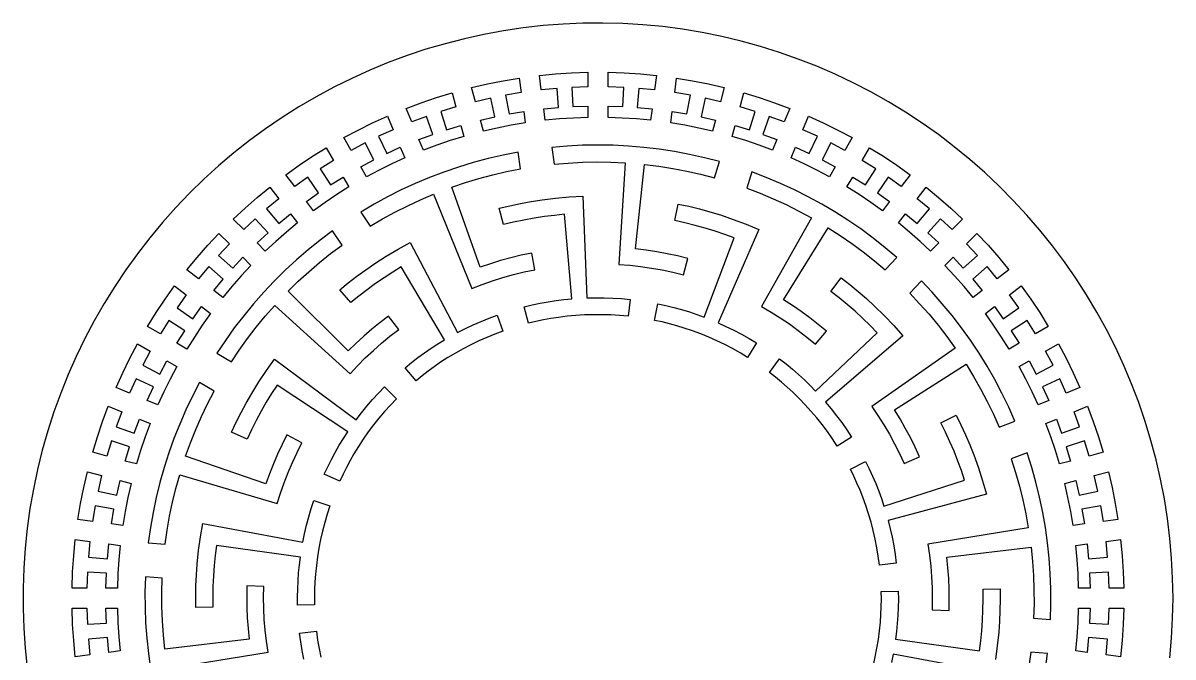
# Model space of a CAD drawing. Header units: millimetres. Extents: x 8 to 1043, y 217 to 488.
# Drawn here: x 390.2 to 661.4, y 338.3 to 487.8 of the extents above; entities that cross this region are included whole.
import ezdxf

# ---------------------------------------------------------------- set-up
doc = ezdxf.new("R2010")
doc.units = ezdxf.units.MM
doc.layers.get('0').update_dxf_attribs({"color": 1, "true_color": 0xff0000})

msp = doc.modelspace()

# ---------------------------------------------------------------- linework, layer by layer
for p, q in [((503.55, 485.97), (498.92, 485.12)), ((508.2, 486.66), (503.55, 485.97)), ((512.88, 487.19), (508.2, 486.66)), ((517.58, 487.56), (512.88, 487.19)), ((522.28, 487.76), (517.58, 487.56)), ((526.99, 487.8), (522.28, 487.76)), ((531.69, 487.68), (526.99, 487.8)), ((536.39, 487.4), (531.69, 487.68)), ((541.08, 486.95), (536.39, 487.4)), ((545.75, 486.34), (541.08, 486.95)), ((550.39, 485.56), (545.75, 486.34)), ((555.01, 484.63), (550.39, 485.56)), ((489.76, 482.93), (485.24, 481.6)), ((494.32, 484.1), (489.76, 482.93)), ((498.92, 485.12), (494.32, 484.1)), ((559.59, 483.54), (555.01, 484.63)), ((564.13, 482.28), (559.59, 483.54)), ((480.78, 480.11), (476.36, 478.47)), ((485.24, 481.6), (480.78, 480.11)), ((568.62, 480.88), (564.13, 482.28)), ((573.06, 479.31), (568.62, 480.88)), ((476.36, 478.47), (472.01, 476.68)), ((577.44, 477.6), (573.06, 479.31)), ((581.77, 475.73), (577.44, 477.6)), ((467.72, 474.74), (463.5, 472.65)), ((472.01, 476.68), (467.72, 474.74)), ((503.49, 474.2), (507.26, 474.83)), ((507.26, 474.83), (507.71, 471.39)), ((511.99, 475.45), (515.79, 475.82)), ((512.44, 472.01), (511.99, 475.45)), ((515.79, 475.82), (519.61, 476.07)), ((519.61, 476.07), (523.43, 476.2)), ((523.43, 476.2), (523.43, 472.73)), ((528.2, 472.73), (528.2, 476.2)), ((528.2, 476.2), (532.02, 476.07)), ((532.02, 476.07), (535.83, 475.82)), ((535.83, 475.82), (539.63, 475.45)), ((539.63, 475.45), (539.18, 472.01)), ((543.91, 471.39), (544.37, 474.83)), ((544.37, 474.83), (548.14, 474.2)), ((586.02, 473.71), (581.77, 475.73)), ((463.5, 472.65), (459.36, 470.41)), ((496.01, 472.59), (499.74, 473.46)), ((496.91, 469.24), (496.01, 472.59)), ((499.74, 473.46), (503.49, 474.2)), ((516.17, 472.37), (512.44, 472.01)), ((516.53, 467.89), (516.17, 472.37)), ((523.43, 472.73), (519.68, 472.6)), ((519.68, 472.6), (519.91, 468.11)), ((531.94, 472.6), (528.2, 472.73)), ((531.71, 468.11), (531.94, 472.6)), ((535.45, 472.37), (535.09, 467.89)), ((539.18, 472.01), (535.45, 472.37)), ((548.14, 474.2), (551.88, 473.46)), ((551.88, 473.46), (555.61, 472.59)), ((555.61, 472.59), (554.71, 469.24)), ((590.2, 471.55), (586.02, 473.71)), ((459.36, 470.41), (455.29, 468.04)), ((484.13, 469.01), (487.75, 470.24)), ((487.75, 470.24), (491.41, 471.36)), ((491.41, 471.36), (492.3, 468)), ((500.56, 470.08), (496.91, 469.24)), ((501.5, 465.68), (500.56, 470.08)), ((507.71, 471.39), (504.02, 470.77)), ((504.02, 470.77), (504.83, 466.35)), ((547.6, 470.77), (543.91, 471.39)), ((546.79, 466.35), (547.6, 470.77)), ((551.06, 470.08), (550.12, 465.68)), ((554.71, 469.24), (551.06, 470.08)), ((559.32, 468), (560.22, 471.36)), ((560.22, 471.36), (563.87, 470.24)), ((563.87, 470.24), (567.49, 469.01)), ((594.31, 469.24), (590.2, 471.55)), ((455.29, 468.04), (451.32, 465.52)), ((480.55, 467.68), (484.13, 469.01)), ((481.88, 464.47), (480.55, 467.68)), ((492.3, 468), (488.72, 466.91)), ((488.72, 466.91), (490.11, 462.63)), ((504.83, 466.35), (508.3, 466.93)), ((508.3, 466.93), (508.65, 464.24)), ((513.03, 467.55), (516.53, 467.89)), ((513.38, 464.87), (513.03, 467.55)), ((519.91, 468.11), (523.43, 468.23)), ((523.43, 468.23), (523.43, 465.52)), ((528.2, 465.52), (528.2, 468.23)), ((528.2, 468.23), (531.71, 468.11)), ((535.09, 467.89), (538.59, 467.55)), ((538.59, 467.55), (538.24, 464.87)), ((542.97, 464.24), (543.33, 466.93)), ((543.33, 466.93), (546.79, 466.35)), ((562.9, 466.91), (559.32, 468)), ((561.52, 462.63), (562.9, 466.91)), ((567.49, 469.01), (571.07, 467.68)), ((571.07, 467.68), (569.74, 464.47)), ((598.33, 466.8), (594.31, 469.24)), ((602.26, 464.21), (598.33, 466.8)), ((451.32, 465.52), (447.43, 462.87)), ((469.24, 462.57), (472.66, 464.26)), ((472.66, 464.26), (476.14, 465.85)), ((476.14, 465.85), (477.47, 462.64)), ((485.39, 465.78), (481.88, 464.47)), ((486.9, 461.54), (485.39, 465.78)), ((498.08, 464.9), (501.5, 465.68)), ((498.78, 462.28), (498.08, 464.9)), ((508.65, 464.24), (505.34, 463.69)), ((516.72, 465.18), (513.38, 464.87)), ((520.07, 465.4), (516.72, 465.18)), ((523.43, 465.52), (520.07, 465.4)), ((531.55, 465.4), (528.2, 465.52)), ((534.9, 465.18), (531.55, 465.4)), ((538.24, 464.87), (534.9, 465.18)), ((546.28, 463.69), (542.97, 464.24)), ((550.12, 465.68), (553.54, 464.9)), ((553.54, 464.9), (552.84, 462.28)), ((566.23, 465.78), (564.73, 461.54)), ((569.74, 464.47), (566.23, 465.78)), ((574.15, 462.64), (575.48, 465.85)), ((575.48, 465.85), (578.96, 464.26)), ((578.96, 464.26), (582.38, 462.57)), ((606.1, 461.49), (602.26, 464.21)), ((447.43, 462.87), (443.63, 460.08)), ((465.86, 460.78), (469.24, 462.57)), ((477.47, 462.64), (474.07, 461.09)), ((483.6, 460.31), (486.9, 461.54)), ((490.11, 462.63), (493.47, 463.66)), ((493.47, 463.66), (494.17, 461.04)), ((502.05, 463.03), (498.78, 462.28)), ((505.34, 463.69), (502.05, 463.03)), ((549.57, 463.03), (546.28, 463.69)), ((552.84, 462.28), (549.57, 463.03)), ((557.45, 461.04), (558.15, 463.66)), ((558.15, 463.66), (561.52, 462.63)), ((564.73, 461.54), (568.02, 460.31)), ((577.56, 461.09), (574.15, 462.64)), ((582.38, 462.57), (585.76, 460.78)), ((609.85, 458.64), (606.1, 461.49)), ((443.63, 460.08), (439.94, 457.16)), ((467.6, 457.77), (465.86, 460.78)), ((470.91, 459.53), (467.6, 457.77)), ((472.95, 455.53), (470.91, 459.53)), ((474.07, 461.09), (475.99, 457.03)), ((475.99, 457.03), (479.19, 458.49)), ((479.19, 458.49), (480.23, 455.98)), ((484.64, 457.81), (483.6, 460.31)), ((487.78, 458.98), (484.64, 457.81)), ((490.96, 460.06), (487.78, 458.98)), ((494.17, 461.04), (490.96, 460.06)), ((518.54, 458.78), (514.92, 458.47)), ((514.92, 458.47), (515.47, 454.51)), ((522.16, 458.97), (518.54, 458.78)), ((525.8, 459.03), (522.16, 458.97)), ((529.43, 458.97), (525.8, 459.03)), ((533.05, 458.79), (529.43, 458.97)), ((536.67, 458.48), (533.05, 458.79)), ((540.28, 458.05), (536.67, 458.48)), ((560.66, 460.06), (557.45, 461.04)), ((563.84, 458.98), (560.66, 460.06)), ((566.98, 457.81), (563.84, 458.98)), ((568.02, 460.31), (566.98, 457.81)), ((571.39, 455.98), (572.43, 458.49)), ((572.43, 458.49), (575.63, 457.03)), ((575.63, 457.03), (577.56, 461.09)), ((580.72, 459.53), (578.67, 455.53)), ((584.02, 457.77), (580.72, 459.53)), ((585.76, 460.78), (584.02, 457.77)), ((613.49, 455.65), (609.85, 458.64)), ((439.94, 457.16), (436.34, 454.12)), ((455.31, 454.25), (458.49, 456.37)), ((458.49, 456.37), (461.73, 458.39)), ((461.73, 458.39), (463.47, 455.39)), ((480.23, 455.98), (477.18, 454.59)), ((499.89, 455.84), (496.38, 454.9)), ((503.43, 456.66), (499.89, 455.84)), ((506.99, 457.36), (503.43, 456.66)), ((507.55, 453.4), (506.99, 457.36)), ((543.87, 457.49), (540.28, 458.05)), ((547.44, 456.82), (543.87, 457.49)), ((550.98, 456.02), (547.44, 456.82)), ((554.5, 455.11), (550.98, 456.02)), ((574.44, 454.59), (571.39, 455.98)), ((588.15, 455.39), (589.89, 458.39)), ((589.89, 458.39), (593.13, 456.37)), ((593.13, 456.37), (596.31, 454.25)), ((436.34, 454.12), (432.86, 450.95)), ((452.2, 452.03), (455.31, 454.25)), ((463.47, 455.39), (460.29, 453.4)), ((460.29, 453.4), (462.74, 449.63)), ((469.85, 453.88), (472.95, 455.53)), ((471.2, 451.53), (469.85, 453.88)), ((474.17, 453.1), (471.2, 451.53)), ((477.18, 454.59), (474.17, 453.1)), ((492.91, 453.84), (489.47, 452.66)), ((496.38, 454.9), (492.91, 453.84)), ((504.26, 452.75), (507.55, 453.4)), ((515.47, 454.51), (518.82, 454.79)), ((518.82, 454.79), (522.17, 454.97)), ((522.17, 454.97), (525.53, 455.03)), ((525.53, 455.03), (528.88, 454.99)), ((528.88, 454.99), (532.23, 454.83)), ((532.23, 454.83), (530.73, 430.88)), ((534.67, 434.56), (536.81, 454.44)), ((536.81, 454.44), (540.14, 454.03)), ((540.14, 454.03), (543.46, 453.51)), ((543.46, 453.51), (546.76, 452.88)), ((553.28, 451.3), (554.5, 455.11)), ((577.45, 453.1), (574.44, 454.59)), ((580.42, 451.53), (577.45, 453.1)), ((578.67, 455.53), (581.77, 453.88)), ((581.77, 453.88), (580.42, 451.53)), ((591.33, 453.4), (588.15, 455.39)), ((588.89, 449.63), (591.33, 453.4)), ((596.31, 454.25), (599.42, 452.03)), ((617.03, 452.55), (613.49, 455.65)), ((432.86, 450.95), (429.49, 447.67)), ((454.31, 449.27), (452.2, 452.03)), ((457.36, 451.44), (454.31, 449.27)), ((459.92, 447.74), (457.36, 451.44)), ((462.74, 449.63), (465.72, 451.49)), ((465.72, 451.49), (467.07, 449.15)), ((486.08, 451.37), (482.73, 449.96)), ((489.47, 452.66), (486.08, 451.37)), ((494.53, 450.16), (497.75, 451.13)), ((497.75, 451.13), (500.99, 451.99)), ((500.99, 451.99), (504.26, 452.75)), ((546.76, 452.88), (550.03, 452.14)), ((550.03, 452.14), (553.28, 451.3)), ((562.12, 452.67), (560.9, 448.86)), ((565.51, 451.38), (562.12, 452.67)), ((568.86, 449.98), (565.51, 451.38)), ((584.55, 449.15), (585.91, 451.49)), ((585.91, 451.49), (588.89, 449.63)), ((594.26, 451.44), (591.71, 447.74)), ((597.31, 449.27), (594.26, 451.44)), ((599.42, 452.03), (597.31, 449.27)), ((620.46, 449.32), (617.03, 452.55)), ((429.49, 447.67), (426.23, 444.26)), ((445.46, 446.69), (448.41, 449.12)), ((448.41, 449.12), (450.53, 446.36)), ((457.05, 445.7), (459.92, 447.74)), ((467.07, 449.15), (464.23, 447.36)), ((479.43, 448.44), (476.19, 446.81)), ((482.73, 449.96), (479.43, 448.44)), ((491.35, 449.09), (494.53, 450.16)), ((498.05, 430.24), (491.35, 449.09)), ((560.9, 448.86), (564.04, 447.66)), ((564.04, 447.66), (567.13, 446.37)), ((572.16, 448.46), (568.86, 449.98)), ((575.41, 446.82), (572.16, 448.46)), ((587.4, 447.36), (584.55, 449.15)), ((591.71, 447.74), (594.57, 445.7)), ((601.09, 446.36), (603.21, 449.12)), ((603.21, 449.12), (606.16, 446.69)), ((623.78, 445.98), (620.46, 449.32)), ((442.59, 444.17), (445.46, 446.69)), ((450.53, 446.36), (447.64, 443.98)), ((458.7, 443.55), (457.05, 445.7)), ((461.43, 445.5), (458.7, 443.55)), ((464.23, 447.36), (461.43, 445.5)), ((473, 445.07), (469.87, 443.22)), ((476.19, 446.81), (473, 445.07)), ((480.93, 444.72), (483.97, 446.14)), ((483.97, 446.14), (487.06, 447.45)), ((487.06, 447.45), (496.1, 425.22)), ((505.03, 444.73), (507.55, 445.26)), ((507.55, 445.26), (510.08, 445.72)), ((510.08, 445.72), (512.62, 446.11)), ((512.62, 446.11), (515.82, 446.5)), ((515.82, 446.5), (519.04, 446.79)), ((519.04, 446.79), (522.27, 446.96)), ((522.27, 446.96), (523.16, 422.98)), ((543.94, 441.2), (544.74, 445.12)), ((544.74, 445.12), (547.25, 444.58)), ((567.13, 446.37), (570.18, 444.97)), ((570.18, 444.97), (573.18, 443.47)), ((578.59, 445.08), (575.41, 446.82)), ((581.72, 443.24), (578.59, 445.08)), ((590.19, 445.5), (587.4, 447.36)), ((592.92, 443.55), (590.19, 445.5)), ((594.57, 445.7), (592.92, 443.55)), ((603.98, 443.98), (601.09, 446.36)), ((606.16, 446.69), (609.03, 444.17)), ((626.97, 442.52), (623.78, 445.98)), ((426.23, 444.26), (423.1, 440.75)), ((439.8, 441.56), (442.59, 444.17)), ((447.64, 443.98), (450.55, 440.56)), ((450.55, 440.56), (453.27, 442.8)), ((453.27, 442.8), (454.92, 440.65)), ((469.87, 443.22), (472.1, 439.89)), ((474.99, 441.6), (477.93, 443.21)), ((477.93, 443.21), (480.93, 444.72)), ((502.53, 444.13), (505.03, 444.73)), ((503.52, 440.25), (502.53, 444.13)), ((513.17, 442.15), (510.74, 441.77)), ((515.54, 442.45), (513.17, 442.15)), ((517.92, 442.69), (515.54, 442.45)), ((519.66, 422.76), (517.92, 442.69)), ((547.25, 444.58), (549.74, 443.96)), ((549.74, 443.96), (552.22, 443.28)), ((552.22, 443.28), (554.68, 442.53)), ((554.68, 442.53), (557.74, 441.5)), ((573.18, 443.47), (576.14, 441.88)), ((584.78, 441.28), (581.72, 443.24)), ((596.71, 440.65), (598.36, 442.8)), ((598.36, 442.8), (601.07, 440.56)), ((601.07, 440.56), (603.98, 443.98)), ((609.03, 444.17), (611.83, 441.56)), ((630.05, 438.96), (626.97, 442.52)), ((423.1, 440.75), (420.08, 437.13)), ((442.25, 439.11), (439.8, 441.56)), ((444.99, 441.66), (442.25, 439.11)), ((448.01, 438.32), (444.99, 441.66)), ((454.92, 440.65), (452.33, 438.51)), ((472.1, 439.89), (474.99, 441.6)), ((505.91, 440.82), (503.52, 440.25)), ((508.32, 441.33), (505.91, 440.82)), ((510.74, 441.77), (508.32, 441.33)), ((546.34, 440.68), (543.94, 441.2)), ((548.73, 440.09), (546.34, 440.68)), ((551.11, 439.44), (548.73, 440.09)), ((553.46, 438.72), (551.11, 439.44)), ((557.74, 441.5), (560.76, 440.36)), ((560.76, 440.36), (563.75, 439.11)), ((576.14, 441.88), (564.39, 420.95)), ((569.54, 422.55), (580.1, 439.54)), ((580.1, 439.54), (582.92, 437.72)), ((587.78, 439.23), (584.78, 441.28)), ((599.29, 438.51), (596.71, 440.65)), ((606.63, 441.66), (603.62, 438.32)), ((609.37, 439.11), (606.63, 441.66)), ((611.83, 441.56), (609.37, 439.11)), ((420.08, 437.13), (417.2, 433.41)), ((433.82, 435.39), (436.42, 438.19)), ((436.42, 438.19), (438.88, 435.73)), ((445.43, 435.93), (448.01, 438.32)), ((452.33, 438.51), (449.8, 436.3)), ((463.22, 438.78), (460.31, 436.6)), ((465.44, 435.45), (463.22, 438.78)), ((550.89, 418.44), (557.97, 437.15)), ((555.73, 437.96), (553.46, 438.72)), ((563.75, 439.11), (554.15, 417.12)), ((557.97, 437.15), (555.73, 437.96)), ((582.92, 437.72), (585.68, 435.81)), ((590.7, 437.07), (587.78, 439.23)), ((593.55, 434.82), (590.7, 437.07)), ((601.82, 436.3), (599.29, 438.51)), ((603.62, 438.32), (606.19, 435.93)), ((612.74, 435.73), (615.2, 438.19)), ((615.2, 438.19), (617.81, 435.39)), ((633, 435.29), (630.05, 438.96)), ((431.3, 432.52), (433.82, 435.39)), ((438.88, 435.73), (436.33, 432.99)), ((447.35, 434.01), (445.43, 435.93)), ((449.8, 436.3), (447.35, 434.01)), ((457.48, 434.33), (454.73, 431.96)), ((460.31, 436.6), (457.48, 434.33)), ((462.76, 433.44), (465.44, 435.45)), ((475.88, 432.83), (478.66, 434.48)), ((478.66, 434.48), (481.49, 436.04)), ((481.49, 436.04), (492.7, 414.82)), ((537.17, 434.25), (534.67, 434.56)), ((539.66, 433.87), (537.17, 434.25)), ((585.68, 435.81), (588.37, 433.82)), ((596.32, 432.47), (593.55, 434.82)), ((604.27, 434.01), (601.82, 436.3)), ((606.19, 435.93), (604.27, 434.01)), ((615.3, 432.99), (612.74, 435.73)), ((617.81, 435.39), (620.33, 432.52)), ((635.82, 431.52), (633, 435.29)), ((417.2, 433.41), (414.44, 429.6)), ((428.86, 429.57), (431.3, 432.52)), ((436.33, 432.99), (439.66, 429.98)), ((439.66, 429.98), (442.06, 432.55)), ((442.06, 432.55), (443.97, 430.64)), ((454.73, 431.96), (452.06, 429.5)), ((457.59, 429.15), (460.14, 431.34)), ((460.14, 431.34), (462.76, 433.44)), ((473.17, 431.08), (475.88, 432.83)), ((502.85, 431.78), (500.44, 431.05)), ((505.27, 432.45), (502.85, 431.78)), ((507.72, 433.03), (505.27, 432.45)), ((510.19, 433.54), (507.72, 433.03)), ((510.94, 429.62), (510.19, 433.54)), ((542.14, 433.41), (539.66, 433.87)), ((544.6, 432.87), (542.14, 433.41)), ((547.04, 432.27), (544.6, 432.87)), ((546.01, 428.4), (547.04, 432.27)), ((588.37, 433.82), (591, 431.73)), ((591, 431.73), (593.57, 429.56)), ((593.57, 429.56), (596.32, 432.47)), ((607.65, 430.64), (609.56, 432.55)), ((609.56, 432.55), (611.96, 429.98)), ((611.96, 429.98), (615.3, 432.99)), ((620.33, 432.52), (622.76, 429.57)), ((638.5, 427.65), (635.82, 431.52)), ((414.44, 429.6), (411.82, 425.68)), ((431.62, 427.46), (428.86, 429.57)), ((434, 430.35), (431.62, 427.46)), ((437.43, 427.43), (434, 430.35)), ((443.97, 430.64), (441.69, 428.18)), ((452.06, 429.5), (449.47, 426.95)), ((455.12, 426.89), (457.59, 429.15)), ((468.97, 428.11), (471.05, 429.63)), ((471.05, 429.63), (473.17, 431.08)), ((477.39, 429.05), (475.39, 427.75)), ((479.43, 430.3), (477.39, 429.05)), ((489.64, 413.1), (479.43, 430.3)), ((500.44, 431.05), (498.05, 430.24)), ((505.9, 428.48), (508.41, 429.09)), ((508.41, 429.09), (510.94, 429.62)), ((530.73, 430.88), (533.31, 430.67)), ((533.31, 430.67), (535.88, 430.39)), ((535.88, 430.39), (538.44, 430.01)), ((538.44, 430.01), (540.98, 429.56)), ((540.98, 429.56), (543.51, 429.02)), ((543.51, 429.02), (546.01, 428.4)), ((609.93, 428.18), (607.65, 430.64)), ((617.62, 430.35), (614.2, 427.43)), ((620, 427.46), (617.62, 430.35)), ((622.76, 429.57), (620, 427.46)), ((435.19, 424.72), (437.43, 427.43)), ((441.69, 428.18), (439.47, 425.66)), ((449.47, 426.95), (446.98, 424.31)), ((452.72, 424.54), (455.12, 426.89)), ((464.94, 424.92), (466.93, 426.55)), ((466.93, 426.55), (468.97, 428.11)), ((473.36, 426.36), (471.37, 424.91)), ((475.39, 427.75), (473.36, 426.36)), ((496.1, 425.22), (498.51, 426.15)), ((498.51, 426.15), (500.95, 427.01)), ((500.95, 427.01), (503.41, 427.78)), ((503.41, 427.78), (505.9, 428.48)), ((580.77, 424.52), (583.19, 427.71)), ((583.19, 427.71), (585.22, 426.13)), ((585.22, 426.13), (587.2, 424.49)), ((602.13, 426.97), (599.38, 424.06)), ((604.62, 424.33), (602.13, 426.97)), ((612.15, 425.66), (609.93, 428.18)), ((614.2, 427.43), (616.43, 424.72)), ((641.06, 423.69), (638.5, 427.65)), ((411.82, 425.68), (409.34, 421.68)), ((423.74, 422.67), (425.96, 425.79)), ((425.96, 425.79), (428.72, 423.67)), ((428.72, 423.67), (426.54, 420.62)), ((437.34, 423.07), (435.19, 424.72)), ((439.47, 425.66), (437.34, 423.07)), ((446.98, 424.31), (444.57, 421.59)), ((466.93, 410.47), (452.72, 424.54)), ((467.51, 421.86), (464.94, 424.92)), ((469.42, 423.41), (467.51, 421.86)), ((471.37, 424.91), (469.42, 423.41)), ((582.71, 423.01), (580.77, 424.52)), ((587.2, 424.49), (589.13, 422.8)), ((599.38, 424.06), (601.68, 421.62)), ((607.03, 421.61), (604.62, 424.33)), ((614.28, 423.07), (612.15, 425.66)), ((616.43, 424.72), (614.28, 423.07)), ((622.91, 423.67), (625.66, 425.79)), ((625.08, 420.62), (622.91, 423.67)), ((625.66, 425.79), (627.88, 422.67)), ((643.47, 419.65), (641.06, 423.69)), ((409.34, 421.68), (407, 417.6)), ((421.62, 419.5), (423.74, 422.67)), ((426.54, 420.62), (430.24, 418.07)), ((430.24, 418.07), (432.28, 420.93)), ((432.28, 420.93), (434.43, 419.28)), ((444.57, 421.59), (442.26, 418.79)), ((447.34, 418.68), (449.56, 421.2)), ((449.56, 421.2), (467.35, 405.09)), ((508.42, 420.86), (510.29, 421.31)), ((509.4, 416.99), (508.42, 420.86)), ((510.29, 421.31), (512.17, 421.71)), ((512.17, 421.71), (514.06, 422.05)), ((514.06, 422.05), (515.95, 422.34)), ((515.95, 422.34), (517.8, 422.58)), ((517.8, 422.58), (519.66, 422.76)), ((523.16, 422.98), (525.21, 423.03)), ((525.21, 423.03), (527.26, 423.02)), ((527.26, 423.02), (529.31, 422.94)), ((529.31, 422.94), (531.35, 422.81)), ((531.35, 422.81), (533.39, 422.62)), ((533.39, 422.62), (532.96, 418.65)), ((539.15, 417.69), (539.95, 421.61)), ((539.95, 421.61), (541.82, 421.2)), ((541.82, 421.2), (543.69, 420.74)), ((543.69, 420.74), (545.54, 420.23)), ((564.39, 420.95), (566.63, 419.65)), ((571.66, 421.19), (569.54, 422.55)), ((573.73, 419.77), (571.66, 421.19)), ((584.61, 421.44), (582.71, 423.01)), ((586.46, 419.82), (584.61, 421.44)), ((589.13, 422.8), (591.02, 421.06)), ((591.02, 421.06), (593.33, 418.8)), ((601.68, 421.62), (603.91, 419.11)), ((609.34, 418.81), (607.03, 421.61)), ((617.19, 419.28), (619.34, 420.93)), ((619.34, 420.93), (621.38, 418.07)), ((621.38, 418.07), (625.08, 420.62)), ((627.88, 422.67), (630.01, 419.5)), ((419.59, 416.26), (421.62, 419.5)), ((434.43, 419.28), (432.49, 416.55)), ((442.26, 418.79), (440.04, 415.91)), ((445.22, 416.08), (447.34, 418.68)), ((476.43, 418.71), (474.43, 417.18)), ((478.81, 415.49), (476.43, 418.71)), ((498.26, 417.45), (500.15, 418.22)), ((500.15, 418.22), (502.07, 418.94)), ((502.07, 418.94), (503.41, 415.17)), ((512.94, 417.78), (511.17, 417.41)), ((514.72, 418.1), (512.94, 417.78)), ((516.51, 418.38), (514.72, 418.1)), ((518.56, 418.64), (516.51, 418.38)), ((520.61, 418.83), (518.56, 418.64)), ((522.67, 418.96), (520.61, 418.83)), ((524.73, 419.02), (522.67, 418.96)), ((526.79, 419.02), (524.73, 419.02)), ((528.85, 418.96), (526.79, 419.02)), ((530.91, 418.84), (528.85, 418.96)), ((532.96, 418.65), (530.91, 418.84)), ((545.54, 420.23), (547.37, 419.67)), ((547.37, 419.67), (549.14, 419.08)), ((549.14, 419.08), (550.89, 418.44)), ((566.63, 419.65), (568.82, 418.27)), ((568.82, 418.27), (570.96, 416.83)), ((575.76, 418.28), (573.73, 419.77)), ((577.75, 416.73), (575.76, 418.28)), ((588.27, 418.15), (586.46, 419.82)), ((589.99, 416.49), (588.27, 418.15)), ((593.33, 418.8), (595.56, 416.46)), ((603.91, 419.11), (606.05, 416.53)), ((611.56, 415.93), (609.34, 418.81)), ((619.14, 416.55), (617.19, 419.28)), ((630.01, 419.5), (632.03, 416.26)), ((645.74, 415.53), (643.47, 419.65)), ((407, 417.6), (404.8, 413.44)), ((422.6, 414.52), (419.59, 416.26)), ((424.59, 417.69), (422.6, 414.52)), ((428.36, 415.25), (424.59, 417.69)), ((426.49, 412.27), (428.36, 415.25)), ((432.49, 416.55), (430.62, 413.76)), ((440.04, 415.91), (437.93, 412.96)), ((443.17, 413.42), (445.22, 416.08)), ((472.48, 415.59), (470.58, 413.94)), ((474.43, 417.18), (472.48, 415.59)), ((476.76, 413.92), (478.81, 415.49)), ((492.7, 414.82), (494.53, 415.75)), ((494.53, 415.75), (496.38, 416.63)), ((496.38, 416.63), (498.26, 417.45)), ((503.41, 415.17), (501.48, 414.45)), ((511.17, 417.41), (509.4, 416.99)), ((540.92, 417.3), (539.15, 417.69)), ((542.68, 416.87), (540.92, 417.3)), ((544.42, 416.39), (542.68, 416.87)), ((546.16, 415.86), (544.42, 416.39)), ((548.11, 415.2), (546.16, 415.86)), ((550.04, 414.48), (548.11, 415.2)), ((554.15, 417.12), (556.01, 416.27)), ((556.01, 416.27), (557.85, 415.37)), ((557.85, 415.37), (559.67, 414.42)), ((570.96, 416.83), (573.05, 415.31)), ((573.05, 415.31), (575.1, 413.73)), ((577.09, 412.08), (579.69, 415.12)), ((579.69, 415.12), (577.75, 416.73)), ((591.66, 414.78), (589.99, 416.49)), ((595.56, 416.46), (597.71, 414.05)), ((606.05, 416.53), (608.11, 413.88)), ((613.68, 412.98), (611.56, 415.93)), ((621, 413.76), (619.14, 416.55)), ((627.04, 417.69), (623.26, 415.25)), ((623.26, 415.25), (625.13, 412.27)), ((629.02, 414.52), (627.04, 417.69)), ((632.03, 416.26), (629.02, 414.52)), ((647.87, 411.33), (645.74, 415.53)), ((404.8, 413.44), (402.75, 409.2)), ((430.62, 413.76), (428.84, 410.92)), ((437.93, 412.96), (435.91, 409.93)), ((441.22, 410.69), (443.17, 413.42)), ((470.58, 413.94), (468.73, 412.23)), ((474.77, 412.28), (476.76, 413.92)), ((488.05, 412.13), (489.64, 413.1)), ((497.69, 412.83), (495.83, 411.93)), ((499.57, 413.67), (497.69, 412.83)), ((501.48, 414.45), (499.57, 413.67)), ((551.95, 413.71), (550.04, 414.48)), ((553.84, 412.87), (551.95, 413.71)), ((555.7, 411.98), (553.84, 412.87)), ((559.67, 414.42), (561.45, 413.41)), ((563.21, 412.36), (561.1, 408.96)), ((561.45, 413.41), (563.21, 412.36)), ((575.1, 413.73), (577.09, 412.08)), ((577.16, 401), (591.66, 414.78)), ((597.71, 414.05), (579.52, 398.39)), ((608.11, 413.88), (610.07, 411.16)), ((615.69, 409.96), (613.68, 412.98)), ((622.78, 410.92), (621, 413.76)), ((415.41, 408.75), (417.21, 412.12)), ((417.21, 412.12), (420.21, 410.39)), ((420.21, 410.39), (418.46, 407.08)), ((428.84, 410.92), (426.49, 412.27)), ((435.91, 409.93), (439.36, 407.9)), ((439.36, 407.9), (441.22, 410.69)), ((468.73, 412.23), (466.93, 410.47)), ((470.94, 408.81), (472.83, 410.58)), ((472.83, 410.58), (474.77, 412.28)), ((483.35, 408.9), (484.9, 410.03)), ((484.9, 410.03), (486.49, 411.12)), ((486.49, 411.12), (488.05, 412.13)), ((492.2, 409.97), (490.44, 408.91)), ((494, 410.98), (492.2, 409.97)), ((495.83, 411.93), (494, 410.98)), ((557.53, 411.03), (555.7, 411.98)), ((559.33, 410.02), (557.53, 411.03)), ((561.1, 408.96), (559.33, 410.02)), ((610.07, 411.16), (590.41, 397.4)), ((617.61, 406.87), (615.69, 409.96)), ((625.13, 412.27), (622.78, 410.92)), ((631.41, 410.39), (634.42, 412.12)), ((633.16, 407.08), (631.41, 410.39)), ((634.42, 412.12), (636.21, 408.75)), ((649.85, 407.06), (647.87, 411.33)), ((402.75, 409.2), (400.84, 404.89)), ((413.72, 405.32), (415.41, 408.75)), ((418.46, 407.08), (422.46, 405.03)), ((422.46, 405.03), (424.11, 408.14)), ((424.11, 408.14), (426.45, 406.78)), ((447.62, 405.87), (449.49, 408.51)), ((449.49, 408.51), (468.8, 394.25)), ((467.35, 405.09), (469.11, 406.98)), ((469.11, 406.98), (470.94, 408.81)), ((480.34, 406.52), (481.83, 407.73)), ((481.83, 407.73), (483.35, 408.9)), ((488.71, 407.79), (487.21, 406.76)), ((490.44, 408.91), (488.71, 407.79)), ((566.25, 405.41), (568.67, 408.6)), ((568.67, 408.6), (570.19, 407.41)), ((570.19, 407.41), (571.67, 406.19)), ((595.75, 396.61), (612.63, 407.33)), ((612.63, 407.33), (614.38, 404.47)), ((619.41, 403.72), (617.61, 406.87)), ((625.17, 406.78), (627.51, 408.14)), ((627.51, 408.14), (629.16, 405.03)), ((629.16, 405.03), (633.16, 407.08)), ((636.21, 408.75), (637.9, 405.32)), ((651.68, 402.72), (649.85, 407.06)), ((400.84, 404.89), (399.09, 400.52)), ((412.14, 401.84), (413.72, 405.32)), ((426.45, 406.78), (424.88, 403.82)), ((445.83, 403.18), (447.62, 405.87)), ((482.91, 403.45), (480.34, 406.52)), ((484.31, 404.59), (482.91, 403.45)), ((485.75, 405.7), (484.31, 404.59)), ((487.21, 406.76), (485.75, 405.7)), ((567.68, 404.3), (566.25, 405.41)), ((569.08, 403.14), (567.68, 404.3)), ((571.67, 406.19), (573.11, 404.93)), ((573.11, 404.93), (574.52, 403.63)), ((614.38, 404.47), (616.04, 401.55)), ((626.74, 403.82), (625.17, 406.78)), ((637.9, 405.32), (639.49, 401.84)), ((415.35, 400.51), (412.14, 401.84)), ((416.9, 403.92), (415.35, 400.51)), ((420.96, 401.99), (416.9, 403.92)), ((419.5, 398.79), (420.96, 401.99)), ((424.88, 403.82), (423.4, 400.81)), ((431.84, 403.05), (430.17, 399.82)), ((435.29, 401.01), (431.84, 403.05)), ((444.14, 400.42), (445.83, 403.18)), ((450.13, 402.44), (448.83, 400.43)), ((466.79, 391.38), (450.13, 402.44)), ((474.04, 400.55), (475.46, 402.03)), ((475.46, 402.03), (478.3, 399.21)), ((570.44, 401.95), (569.08, 403.14)), ((571.77, 400.73), (570.44, 401.95)), ((574.52, 403.63), (575.86, 402.33)), ((575.86, 402.33), (577.16, 401)), ((616.04, 401.55), (617.6, 398.58)), ((621.11, 400.51), (619.41, 403.72)), ((628.22, 400.81), (626.74, 403.82)), ((634.72, 403.92), (630.66, 401.99)), ((630.66, 401.99), (632.12, 398.79)), ((636.28, 400.51), (634.72, 403.92)), ((639.49, 401.84), (636.28, 400.51)), ((653.35, 398.32), (651.68, 402.72)), ((399.09, 400.52), (397.49, 396.1)), ((422, 397.76), (419.5, 398.79)), ((423.4, 400.81), (422, 397.76)), ((430.17, 399.82), (428.6, 396.55)), ((433.74, 398.03), (435.29, 401.01)), ((442.87, 398.19), (444.14, 400.42)), ((448.83, 400.43), (447.59, 398.39)), ((471.33, 397.48), (472.66, 399.03)), ((472.66, 399.03), (474.04, 400.55)), ((478.3, 399.21), (476.87, 397.72)), ((573.25, 399.28), (571.77, 400.73)), ((574.68, 397.8), (573.25, 399.28)), ((622.7, 397.24), (621.11, 400.51)), ((629.62, 397.76), (628.22, 400.81)), ((632.12, 398.79), (629.62, 397.76)), ((397.49, 396.1), (396.04, 391.62)), ((408.97, 393.85), (410.31, 397.43)), ((410.31, 397.43), (413.52, 396.1)), ((413.52, 396.1), (412.21, 392.6)), ((428.6, 396.55), (427.15, 393.22)), ((432.3, 395), (433.74, 398.03)), ((441.65, 395.93), (442.87, 398.19)), ((446.36, 396.25), (445.2, 394.09)), ((447.59, 398.39), (446.36, 396.25)), ((470.04, 395.88), (471.33, 397.48)), ((475.49, 396.19), (474.16, 394.62)), ((476.87, 397.72), (475.49, 396.19)), ((576.06, 396.27), (574.68, 397.8)), ((577.4, 394.7), (576.06, 396.27)), ((579.52, 398.39), (580.83, 396.82)), ((580.83, 396.82), (582.1, 395.21)), ((590.41, 397.4), (591.86, 395.25)), ((597.06, 394.46), (595.75, 396.61)), ((617.6, 398.58), (619.07, 395.57)), ((624.17, 393.93), (622.7, 397.24)), ((638.1, 396.1), (641.31, 397.43)), ((639.41, 392.6), (638.1, 396.1)), ((641.31, 397.43), (642.65, 393.85)), ((654.88, 393.86), (653.35, 398.32)), ((407.74, 390.24), (408.97, 393.85)), ((416.44, 391.09), (417.67, 394.38)), ((417.67, 394.38), (420.18, 393.35)), ((420.18, 393.35), (419, 390.2)), ((430.95, 391.93), (432.3, 395)), ((439.4, 391.31), (440.5, 393.64)), ((440.5, 393.64), (441.65, 395.93)), ((445.2, 394.09), (444.09, 391.89)), ((468.8, 394.25), (470.04, 395.88)), ((474.16, 394.62), (472.87, 393.01)), ((578.69, 393.09), (577.4, 394.7)), ((582.1, 395.21), (583.32, 393.57)), ((583.32, 393.57), (584.49, 391.89)), ((591.86, 395.25), (593.24, 393.07)), ((598.31, 392.28), (597.06, 394.46)), ((606.72, 393.51), (610.28, 395.33)), ((607.81, 391.3), (606.72, 393.51)), ((610.28, 395.33), (611.42, 393.03)), ((619.07, 395.57), (620.43, 392.5)), ((620.43, 392.5), (624.17, 393.93)), ((631.45, 393.35), (633.95, 394.38)), ((632.62, 390.2), (631.45, 393.35)), ((633.95, 394.38), (635.18, 391.09)), ((642.65, 393.85), (643.88, 390.24)), ((656.25, 389.36), (654.88, 393.86)), ((396.04, 391.62), (394.75, 387.09)), ((412.21, 392.6), (416.44, 391.09)), ((427.15, 393.22), (425.81, 389.84)), ((429.7, 388.81), (430.95, 391.93)), ((443.05, 389.66), (439.4, 391.31)), ((444.09, 391.89), (443.05, 389.66)), ((452.45, 390.69), (451.32, 388.45)), ((455.99, 388.83), (452.45, 390.69)), ((465.78, 389.81), (466.79, 391.38)), ((471.64, 391.36), (470.46, 389.67)), ((472.87, 393.01), (471.64, 391.36)), ((579.92, 391.44), (578.69, 393.09)), ((581.11, 389.75), (579.92, 391.44)), ((584.49, 391.89), (585.62, 390.17)), ((593.24, 393.07), (594.54, 390.84)), ((594.54, 390.84), (595.77, 388.56)), ((599.5, 390.06), (598.31, 392.28)), ((608.84, 389.07), (607.81, 391.3)), ((611.42, 393.03), (612.49, 390.69)), ((612.49, 390.69), (613.51, 388.33)), ((635.18, 391.09), (639.41, 392.6)), ((406.63, 386.58), (407.74, 390.24)), ((411.08, 389.26), (409.98, 385.68)), ((415.35, 387.88), (411.08, 389.26)), ((419, 390.2), (417.93, 387.02)), ((425.81, 389.84), (424.59, 386.42)), ((428.56, 385.66), (429.7, 388.81)), ((451.32, 388.45), (450.25, 386.17)), ((454.83, 386.53), (455.99, 388.83)), ((463.85, 386.55), (464.81, 388.22)), ((464.81, 388.22), (465.78, 389.81)), ((469.33, 387.94), (468.25, 386.18)), ((470.46, 389.67), (469.33, 387.94)), ((582.24, 388.03), (581.11, 389.75)), ((585.62, 390.17), (582.24, 388.03)), ((595.77, 388.56), (596.92, 386.25)), ((600.62, 387.8), (599.5, 390.06)), ((609.81, 386.81), (608.84, 389.07)), ((613.51, 388.33), (614.45, 385.94)), ((633.7, 387.02), (632.62, 390.2)), ((640.54, 389.26), (636.27, 387.88)), ((641.64, 385.68), (640.54, 389.26)), ((643.88, 390.24), (645, 386.58)), ((657.46, 384.81), (656.25, 389.36)), ((394.75, 387.09), (393.62, 382.52)), ((409.98, 385.68), (406.63, 386.58)), ((414.32, 384.52), (415.35, 387.88)), ((417.93, 387.02), (416.94, 383.82)), ((424.59, 386.42), (423.49, 382.96)), ((447.47, 379.15), (428.56, 385.66)), ((450.25, 386.17), (449.25, 383.86)), ((453.74, 384.18), (454.83, 386.53)), ((462.94, 384.86), (463.85, 386.55)), ((468.25, 386.18), (467.35, 384.61)), ((596.92, 386.25), (598, 383.9)), ((598, 383.9), (601.66, 385.51)), ((601.66, 385.51), (600.62, 387.8)), ((610.72, 384.52), (609.81, 386.81)), ((614.45, 385.94), (615.55, 382.9)), ((627.02, 386.45), (623.28, 385.02)), ((628.13, 382.99), (627.02, 386.45)), ((634.68, 383.82), (633.7, 387.02)), ((636.27, 387.88), (637.3, 384.52)), ((645, 386.58), (641.64, 385.68)), ((393.62, 382.52), (392.64, 377.91)), ((416.94, 383.82), (414.32, 384.52)), ((423.49, 382.96), (422.5, 379.46)), ((449.25, 383.86), (448.32, 381.51)), ((452.73, 381.8), (453.74, 384.18)), ((461.27, 381.41), (462.08, 383.15)), ((462.08, 383.15), (462.94, 384.86)), ((466.49, 383.01), (465.68, 381.4)), ((467.35, 384.61), (466.49, 383.01)), ((585.35, 382.59), (588.91, 384.41)), ((586.15, 380.97), (585.35, 382.59)), ((588.91, 384.41), (589.76, 382.69)), ((589.76, 382.69), (590.56, 380.95)), ((611.54, 382.27), (610.72, 384.52)), ((615.55, 382.9), (616.55, 379.83)), ((623.28, 385.02), (624.3, 381.83)), ((629.12, 379.49), (628.13, 382.99)), ((637.3, 384.52), (634.68, 383.82)), ((658.51, 380.22), (657.46, 384.81)), ((404.53, 378.25), (405.39, 381.97)), ((405.39, 381.97), (408.75, 381.07)), ((408.75, 381.07), (407.91, 377.42)), ((412.3, 376.48), (413.09, 379.91)), ((413.09, 379.91), (415.71, 379.21)), ((426.26, 378.05), (427.16, 381.28)), ((427.16, 381.28), (450.18, 374.49)), ((448.32, 381.51), (447.47, 379.15)), ((451.8, 379.39), (452.73, 381.8)), ((464.91, 379.76), (461.27, 381.41)), ((465.68, 381.4), (464.91, 379.76)), ((586.91, 379.32), (586.15, 380.97)), ((590.56, 380.95), (591.32, 379.18)), ((593.26, 373.88), (612.3, 380.01)), ((612.3, 380.01), (611.54, 382.27)), ((616.55, 379.83), (617.44, 376.72)), ((624.3, 381.83), (625.22, 378.6)), ((635.92, 379.21), (638.53, 379.91)), ((638.53, 379.91), (639.32, 376.48)), ((642.88, 381.07), (646.23, 381.97)), ((643.72, 377.42), (642.88, 381.07)), ((646.23, 381.97), (647.09, 378.25)), ((659.41, 375.6), (658.51, 380.22)), ((392.64, 377.91), (391.83, 373.28)), ((403.78, 374.5), (404.53, 378.25)), ((407.91, 377.42), (412.3, 376.48)), ((415.71, 379.21), (414.95, 375.94)), ((422.5, 379.46), (421.63, 375.94)), ((425.47, 374.78), (426.26, 378.05)), ((450.95, 376.95), (451.8, 379.39)), ((587.62, 377.66), (586.91, 379.32)), ((588.29, 375.97), (587.62, 377.66)), ((591.32, 379.18), (592.03, 377.4)), ((592.03, 377.4), (592.67, 375.65)), ((625.22, 378.6), (626.02, 375.34)), ((629.98, 375.97), (629.12, 379.49)), ((636.67, 375.94), (635.92, 379.21)), ((639.32, 376.48), (643.72, 377.42)), ((647.09, 378.25), (647.84, 374.5)), ((403.15, 370.73), (403.78, 374.5)), ((414.95, 375.94), (414.3, 372.64)), ((421.63, 375.94), (420.88, 372.38)), ((424.79, 371.5), (425.47, 374.78)), ((450.18, 374.49), (450.95, 376.95)), ((458.18, 373.3), (458.81, 375.24)), ((458.81, 375.24), (462.6, 373.94)), ((588.99, 374.04), (588.29, 375.97)), ((592.67, 375.65), (593.26, 373.88)), ((617.44, 376.72), (594.25, 370.51)), ((626.02, 375.34), (626.73, 372.06)), ((630.73, 372.41), (629.98, 375.97)), ((637.32, 372.64), (636.67, 375.94)), ((647.84, 374.5), (648.47, 370.73)), ((660.14, 370.95), (659.41, 375.6)), ((391.83, 373.28), (391.18, 368.61)), ((407.22, 373.97), (406.6, 370.28)), ((411.64, 373.16), (407.22, 373.97)), ((411.06, 369.69), (411.64, 373.16)), ((414.3, 372.64), (413.74, 369.34)), ((420.88, 372.38), (420.26, 368.8)), ((457.59, 371.33), (458.18, 373.3)), ((461.96, 371.98), (461.37, 370)), ((462.6, 373.94), (461.96, 371.98)), ((589.64, 372.08), (588.99, 374.04)), ((590.22, 370.1), (589.64, 372.08)), ((626.73, 372.06), (627.32, 368.76)), ((631.36, 368.84), (630.73, 372.41)), ((637.88, 369.34), (637.32, 372.64)), ((644.4, 373.97), (639.98, 373.16)), ((639.98, 373.16), (640.57, 369.69)), ((645.02, 370.28), (644.4, 373.97)), ((406.6, 370.28), (403.15, 370.73)), ((413.74, 369.34), (411.06, 369.69)), ((424.21, 368.19), (424.79, 371.5)), ((432.06, 366.63), (432.61, 369.81)), ((432.61, 369.81), (456.19, 365.35)), ((456.6, 367.36), (457.07, 369.35)), ((457.07, 369.35), (457.59, 371.33)), ((461.37, 370), (460.86, 368)), ((590.74, 368.1), (590.22, 370.1)), ((594.25, 370.51), (594.76, 368.52)), ((640.57, 369.69), (637.88, 369.34)), ((648.47, 370.73), (645.02, 370.28)), ((660.71, 366.27), (660.14, 370.95)), ((391.18, 368.61), (390.69, 363.93)), ((420.26, 368.8), (419.75, 365.21)), ((423.74, 364.87), (424.21, 368.19)), ((431.62, 363.43), (432.06, 366.63)), ((456.19, 365.35), (456.6, 367.36)), ((460.86, 368), (460.4, 365.99)), ((591.2, 366.09), (590.74, 368.1)), ((594.76, 368.52), (595.2, 366.53)), ((595.2, 366.53), (595.58, 364.51)), ((627.32, 368.76), (603.64, 364.89)), ((631.87, 365.24), (631.36, 368.84)), ((661.12, 361.58), (660.71, 366.27)), ((390.69, 363.93), (390.36, 359.23)), ((402.16, 362.19), (402.53, 366)), ((402.53, 366), (405.98, 365.54)), ((405.98, 365.54), (405.62, 361.82)), ((410.1, 361.46), (410.43, 364.96)), ((410.43, 364.96), (413.12, 364.6)), ((413.12, 364.6), (412.8, 361.26)), ((419.75, 365.21), (423.74, 364.87)), ((435.81, 364.62), (435.52, 362.25)), ((455.62, 361.88), (435.81, 364.62)), ((460, 363.97), (459.67, 361.94)), ((460.4, 365.99), (460, 363.97)), ((591.6, 364.07), (591.2, 366.09)), ((591.94, 362.04), (591.6, 364.07)), ((595.58, 364.51), (595.91, 362.49)), ((603.64, 364.89), (604.01, 362.33)), ((608.1, 361.86), (627.96, 364.2)), ((627.96, 364.2), (628.3, 360.86)), ((632.25, 361.63), (631.87, 365.24)), ((638.5, 364.6), (641.19, 364.96)), ((638.82, 361.26), (638.5, 364.6)), ((641.19, 364.96), (641.52, 361.46)), ((645.65, 365.54), (649.09, 366)), ((646, 361.82), (645.65, 365.54)), ((649.09, 366), (649.46, 362.19)), ((401.91, 358.38), (402.16, 362.19)), ((405.62, 361.82), (410.1, 361.46)), ((412.8, 361.26), (412.58, 357.91)), ((431.3, 360.21), (431.62, 363.43)), ((435.52, 362.25), (435.28, 359.87)), ((455.39, 360.03), (455.62, 361.88)), ((459.67, 361.94), (459.4, 359.89)), ((592.21, 359.99), (591.94, 362.04)), ((595.91, 362.49), (596.18, 360.46)), ((604.01, 362.33), (604.3, 359.76)), ((608.36, 359.36), (608.1, 361.86)), ((628.3, 360.86), (628.53, 357.52)), ((632.51, 358), (632.25, 361.63)), ((639.04, 357.91), (638.82, 361.26)), ((641.52, 361.46), (646, 361.82)), ((649.46, 362.19), (649.71, 358.38)), ((661.36, 356.88), (661.12, 361.58)), ((390.36, 359.23), (390.2, 354.53)), ((401.78, 354.56), (401.91, 358.38)), ((405.39, 358.3), (405.26, 354.56)), ((409.88, 358.07), (405.39, 358.3)), ((409.75, 354.56), (409.88, 358.07)), ((431.11, 357.65), (431.3, 360.21)), ((435.28, 359.87), (435.11, 357.42)), ((455.07, 356.26), (455.21, 358.18)), ((455.21, 358.18), (455.39, 360.03)), ((459.4, 359.89), (459.2, 357.84)), ((596.18, 360.46), (592.21, 359.99)), ((604.3, 359.76), (604.51, 357.19)), ((608.54, 356.85), (608.36, 359.36)), ((646.23, 358.3), (641.74, 358.07)), ((641.74, 358.07), (641.87, 354.56)), ((646.37, 354.56), (646.23, 358.3)), ((649.71, 358.38), (649.84, 354.56)), ((412.58, 357.91), (412.46, 354.56)), ((419.07, 357.24), (418.96, 353.61)), ((423.06, 356.9), (419.07, 357.24)), ((422.96, 353.54), (423.06, 356.9)), ((431, 355.08), (431.11, 357.65)), ((435.11, 357.42), (435, 354.96)), ((454.99, 354.35), (455.07, 356.26)), ((459.07, 356.03), (458.99, 354.22)), ((459.2, 357.84), (459.07, 356.03)), ((604.51, 357.19), (604.63, 354.61)), ((608.64, 354.33), (608.54, 356.85)), ((628.53, 357.52), (628.65, 354.16)), ((632.64, 354.38), (632.51, 358)), ((639.16, 354.56), (639.04, 357.91)), ((661.45, 352.17), (661.36, 356.88)), ((390.2, 354.53), (390.2, 349.82)), ((405.26, 354.56), (401.78, 354.56)), ((412.46, 354.56), (409.75, 354.56)), ((418.96, 353.61), (418.98, 349.97)), ((422.97, 350.19), (422.96, 353.54)), ((430.96, 352.51), (431, 355.08)), ((435, 354.96), (434.96, 352.5)), ((443, 355.05), (442.96, 352.53)), ((447, 354.91), (443, 355.05)), ((446.95, 352.33), (447, 354.91)), ((454.96, 352.43), (454.99, 354.35)), ((458.99, 354.22), (458.96, 352.41)), ((592.65, 353.75), (596.65, 353.84)), ((592.67, 351.94), (592.65, 353.75)), ((596.65, 353.84), (596.67, 351.92)), ((604.63, 354.61), (604.67, 352.02)), ((608.67, 351.82), (608.64, 354.33)), ((616.64, 354.31), (620.64, 354.41)), ((616.67, 351.85), (616.64, 354.31)), ((620.64, 354.41), (620.67, 351.84)), ((628.65, 354.16), (628.66, 350.81)), ((632.66, 350.74), (632.64, 354.38)), ((641.87, 354.56), (639.16, 354.56)), ((649.84, 354.56), (646.37, 354.56)), ((418.98, 349.97), (419.11, 346.34)), ((423.09, 346.83), (422.97, 350.19)), ((430.98, 349.94), (430.96, 352.51)), ((434.98, 350.04), (430.98, 349.94)), ((434.96, 352.5), (434.98, 350.04)), ((442.96, 352.53), (442.98, 350.01)), ((442.98, 350.01), (443.09, 347.5)), ((446.99, 349.74), (446.95, 352.33)), ((454.97, 350.51), (454.96, 352.43)), ((458.97, 350.6), (454.97, 350.51)), ((458.96, 352.41), (458.97, 350.6)), ((592.56, 348.32), (592.64, 350.13)), ((592.64, 350.13), (592.67, 351.94)), ((596.63, 350), (596.55, 348.09)), ((596.67, 351.92), (596.63, 350)), ((604.67, 352.02), (604.62, 349.44)), ((608.62, 349.3), (608.67, 351.82)), ((616.62, 349.39), (616.67, 351.85)), ((620.67, 351.84), (620.62, 349.27)), ((628.66, 350.81), (628.56, 347.45)), ((632.55, 347.11), (632.66, 350.74)), ((661.36, 347.47), (661.45, 352.17)), ((390.2, 349.82), (390.36, 345.12)), ((401.91, 345.97), (401.78, 349.79)), ((401.78, 349.79), (405.26, 349.79)), ((405.26, 349.79), (405.39, 346.05)), ((409.88, 346.28), (409.75, 349.79)), ((409.75, 349.79), (412.46, 349.79)), ((412.46, 349.79), (412.58, 346.43)), ((443.09, 347.5), (443.27, 344.99)), ((447.11, 347.16), (446.99, 349.74)), ((592.43, 346.51), (592.56, 348.32)), ((596.55, 348.09), (596.41, 346.17)), ((604.62, 349.44), (608.62, 349.3)), ((616.52, 346.93), (616.62, 349.39)), ((620.62, 349.27), (620.51, 346.7)), ((628.56, 347.45), (632.55, 347.11)), ((639.04, 346.43), (639.16, 349.79)), ((639.16, 349.79), (641.87, 349.79)), ((641.87, 349.79), (641.74, 346.28)), ((646.23, 346.05), (646.37, 349.79)), ((646.37, 349.79), (649.84, 349.79)), ((649.84, 349.79), (649.71, 345.97)), ((661.12, 342.77), (661.36, 347.47)), ((390.36, 345.12), (390.69, 340.42)), ((402.16, 342.16), (401.91, 345.97)), ((405.39, 346.05), (409.88, 346.28)), ((412.58, 346.43), (412.8, 343.09)), ((419.11, 346.34), (419.37, 342.72)), ((423.32, 343.48), (423.09, 346.83)), ((443.27, 344.99), (443.52, 342.48)), ((447.32, 344.59), (447.11, 347.16)), ((447.61, 342.02), (447.32, 344.59)), ((592.22, 344.46), (592.43, 346.51)), ((596.41, 346.17), (596.23, 344.32)), ((616.34, 344.48), (616.52, 346.93)), ((620.51, 346.7), (620.33, 344.14)), ((638.82, 343.09), (639.04, 346.43)), ((641.74, 346.28), (646.23, 346.05)), ((649.71, 345.97), (649.46, 342.16)), ((402.53, 338.35), (402.16, 342.16)), ((410.1, 342.89), (405.62, 342.53)), ((405.62, 342.53), (405.98, 338.8)), ((410.43, 339.39), (410.1, 342.89)), ((412.8, 343.09), (413.12, 339.74)), ((419.37, 342.72), (419.76, 339.11)), ((423.66, 340.15), (423.32, 343.48)), ((443.52, 342.48), (423.66, 340.15)), ((447.99, 339.46), (447.61, 342.02)), ((455.44, 343.89), (459.41, 344.36)), ((455.71, 341.86), (455.44, 343.89)), ((456.04, 339.84), (455.71, 341.86)), ((459.41, 344.36), (459.69, 342.31)), ((459.69, 342.31), (460.02, 340.28)), ((591.62, 340.38), (591.95, 342.41)), ((591.95, 342.41), (592.22, 344.46)), ((596.23, 344.32), (596, 342.47)), ((596, 342.47), (615.81, 339.73)), ((615.81, 339.73), (616.11, 342.1)), ((616.11, 342.1), (616.34, 344.48)), ((620.33, 344.14), (620, 340.92)), ((638.5, 339.74), (638.82, 343.09)), ((641.52, 342.89), (641.19, 339.39)), ((646, 342.53), (641.52, 342.89)), ((645.65, 338.8), (646, 342.53)), ((649.46, 342.16), (649.09, 338.35)), ((660.71, 338.08), (661.12, 342.77)), ((390.69, 340.42), (391.18, 335.74)), ((413.12, 339.74), (410.43, 339.39)), ((419.76, 339.11), (420.26, 335.51)), ((424.3, 335.59), (447.99, 339.46)), ((456.42, 337.82), (456.04, 339.84)), ((460.02, 340.28), (460.42, 338.25)), ((591.22, 338.36), (591.62, 340.38)), ((620, 340.92), (619.56, 337.72)), ((627.88, 339.48), (627.41, 336.16)), ((631.87, 339.14), (627.88, 339.48)), ((631.37, 335.54), (631.87, 339.14)), ((641.19, 339.39), (638.5, 339.74)), ((405.98, 338.8), (402.53, 338.35)), ((590.77, 336.34), (591.22, 338.36)), ((595.43, 339), (595.02, 336.99)), ((619.01, 334.54), (595.43, 339)), ((649.09, 338.35), (645.65, 338.8))]:
    msp.add_line(p, q)

doc.saveas('drawing.dxf')
